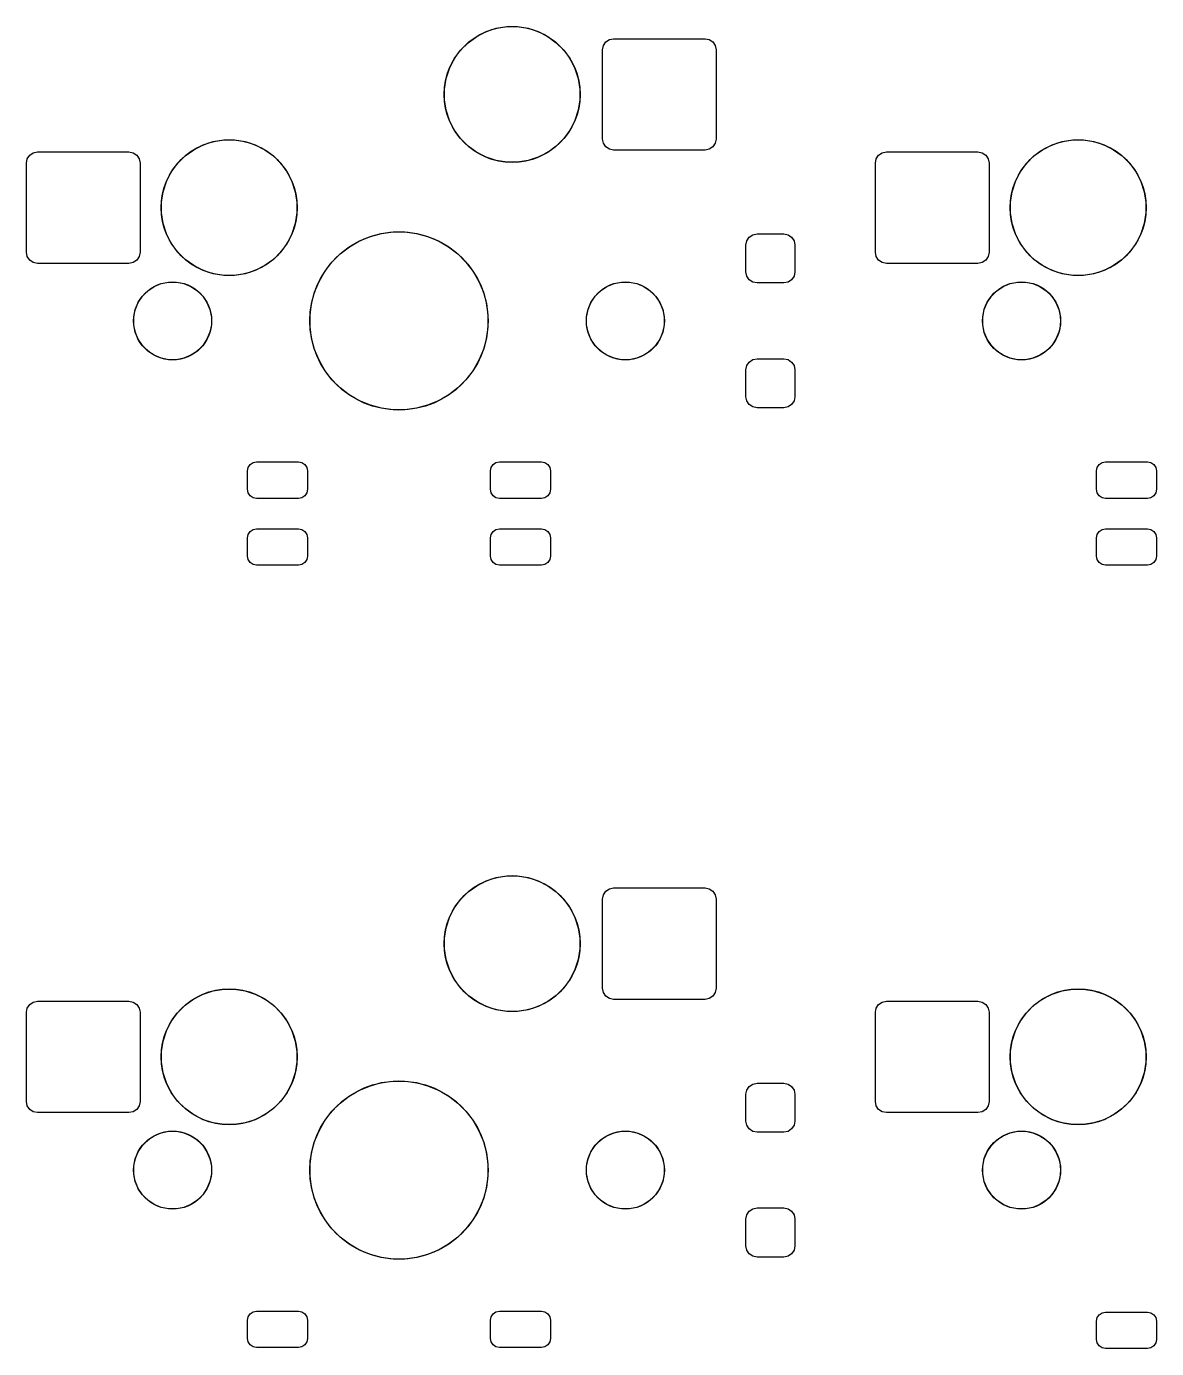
# Model space of a CAD drawing. Header units: millimetres. Extents: x 21 to 415, y -164 to -17.
# Drawn here: x 58.83 to 84.19, y -54.51 to -24.85 of the extents above; entities that cross this region are included whole.
import ezdxf

# ---------------------------------------------------------------- set-up
doc = ezdxf.new("R2010")
doc.units = ezdxf.units.MM
doc.layers.add('B.Mask', color=4, linetype='CONTINUOUS', true_color=0x02ffee)

msp = doc.modelspace()

# ---------------------------------------------------------------- linework, layer by layer
at = {"layer": 'B.Mask', "linetype": 'CONTINUOUS'}
for p, q in [((69.145783, -24.967959), (69.373371, -24.894011)), ((69.373371, -24.894011), (69.609725, -24.856576)), ((69.609725, -24.856576), (69.849025, -24.856576)), ((69.849025, -24.856576), (70.085379, -24.894011)), ((70.085379, -24.894011), (70.312967, -24.967959)), ((68.738967, -25.217256), (68.932565, -25.076599)), ((68.932565, -25.076599), (69.145783, -24.967959)), ((70.312967, -24.967959), (70.526185, -25.076599)), ((70.526185, -25.076599), (70.719783, -25.217256)), ((71.775405, -25.281204), (71.829598, -25.200098)), ((71.829598, -25.200098), (71.910704, -25.145905)), ((71.910704, -25.145905), (72.006375, -25.126875)), ((72.006375, -25.126875), (74.056375, -25.126875)), ((74.056375, -25.126875), (74.152046, -25.145905)), ((74.152046, -25.145905), (74.233152, -25.200098)), ((74.233152, -25.200098), (74.287345, -25.281204)), ((68.429099, -25.580065), (68.569756, -25.386467)), ((68.569756, -25.386467), (68.738967, -25.217256)), ((70.719783, -25.217256), (70.888994, -25.386467)), ((70.888994, -25.386467), (71.029651, -25.580065)), ((71.756375, -25.376875), (71.775405, -25.281204)), ((71.756375, -27.376875), (71.756375, -25.376875)), ((74.287345, -25.281204), (74.306375, -25.376875)), ((74.306375, -25.376875), (74.306375, -27.376875)), ((68.246511, -26.020871), (68.320459, -25.793283)), ((68.320459, -25.793283), (68.429099, -25.580065)), ((71.029651, -25.580065), (71.138291, -25.793283)), ((71.138291, -25.793283), (71.212239, -26.020871)), ((68.209076, -26.257225), (68.246511, -26.020871)), ((71.212239, -26.020871), (71.249674, -26.257225)), ((68.209076, -26.496525), (68.209076, -26.257225)), ((71.249674, -26.257225), (71.249674, -26.496525)), ((68.246511, -26.732879), (68.209076, -26.496525)), ((71.249674, -26.496525), (71.212239, -26.732879)), ((68.320459, -26.960467), (68.246511, -26.732879)), ((68.429099, -27.173685), (68.320459, -26.960467)), ((71.138291, -26.960467), (71.029651, -27.173685)), ((71.212239, -26.732879), (71.138291, -26.960467)), ((68.569756, -27.367283), (68.429099, -27.173685)), ((71.029651, -27.173685), (70.888994, -27.367283)), ((62.582565, -27.616599), (62.795783, -27.507959)), ((62.795783, -27.507959), (63.023371, -27.434011)), ((63.023371, -27.434011), (63.259725, -27.396576)), ((63.259725, -27.396576), (63.499025, -27.396576)), ((63.499025, -27.396576), (63.735379, -27.434011)), ((63.735379, -27.434011), (63.962967, -27.507959)), ((63.962967, -27.507959), (64.176185, -27.616599)), ((68.738967, -27.536494), (68.569756, -27.367283)), ((68.932565, -27.677151), (68.738967, -27.536494)), ((70.719783, -27.536494), (70.526185, -27.677151)), ((70.888994, -27.367283), (70.719783, -27.536494)), ((71.775405, -27.472546), (71.756375, -27.376875)), ((71.829598, -27.553652), (71.775405, -27.472546)), ((71.910704, -27.607845), (71.829598, -27.553652)), ((74.233152, -27.553652), (74.152046, -27.607845)), ((74.287345, -27.472546), (74.233152, -27.553652)), ((74.306375, -27.376875), (74.287345, -27.472546)), ((81.632565, -27.616599), (81.845783, -27.507959)), ((81.845783, -27.507959), (82.073371, -27.434011)), ((82.073371, -27.434011), (82.309725, -27.396576)), ((82.309725, -27.396576), (82.549025, -27.396576)), ((82.549025, -27.396576), (82.785379, -27.434011)), ((82.785379, -27.434011), (83.012967, -27.507959)), ((83.012967, -27.507959), (83.226185, -27.616599)), ((58.829375, -27.916875), (58.848405, -27.821204)), ((58.848405, -27.821204), (58.902598, -27.740098)), ((58.902598, -27.740098), (58.983704, -27.685905)), ((58.983704, -27.685905), (59.079375, -27.666875)), ((59.079375, -27.666875), (61.129375, -27.666875)), ((61.129375, -27.666875), (61.225046, -27.685905)), ((61.225046, -27.685905), (61.306152, -27.740098)), ((61.306152, -27.740098), (61.360345, -27.821204)), ((61.360345, -27.821204), (61.379375, -27.916875)), ((62.219756, -27.926467), (62.388967, -27.757256)), ((62.388967, -27.757256), (62.582565, -27.616599)), ((64.176185, -27.616599), (64.369783, -27.757256)), ((64.369783, -27.757256), (64.538994, -27.926467)), ((69.145783, -27.785791), (68.932565, -27.677151)), ((69.373371, -27.859739), (69.145783, -27.785791)), ((69.609725, -27.897174), (69.373371, -27.859739)), ((70.085379, -27.859739), (69.849025, -27.897174)), ((70.312967, -27.785791), (70.085379, -27.859739)), ((70.526185, -27.677151), (70.312967, -27.785791)), ((72.006375, -27.626875), (71.910704, -27.607845)), ((74.056375, -27.626875), (72.006375, -27.626875)), ((74.152046, -27.607845), (74.056375, -27.626875)), ((77.879375, -27.916875), (77.898405, -27.821204)), ((77.898405, -27.821204), (77.952598, -27.740098)), ((77.952598, -27.740098), (78.033704, -27.685905)), ((78.033704, -27.685905), (78.129375, -27.666875)), ((78.129375, -27.666875), (80.179375, -27.666875)), ((80.179375, -27.666875), (80.275046, -27.685905)), ((80.275046, -27.685905), (80.356152, -27.740098)), ((80.356152, -27.740098), (80.410345, -27.821204)), ((80.410345, -27.821204), (80.429375, -27.916875)), ((81.269756, -27.926467), (81.438967, -27.757256)), ((81.438967, -27.757256), (81.632565, -27.616599)), ((83.226185, -27.616599), (83.419783, -27.757256)), ((83.419783, -27.757256), (83.588994, -27.926467)), ((58.829375, -29.916875), (58.829375, -27.916875)), ((61.379375, -27.916875), (61.379375, -29.916875)), ((61.970459, -28.333283), (62.079099, -28.120065)), ((62.079099, -28.120065), (62.219756, -27.926467)), ((64.538994, -27.926467), (64.679651, -28.120065)), ((64.679651, -28.120065), (64.788291, -28.333283)), ((69.849025, -27.897174), (69.609725, -27.897174)), ((77.879375, -29.916875), (77.879375, -27.916875)), ((80.429375, -27.916875), (80.429375, -29.916875)), ((81.020459, -28.333283), (81.129099, -28.120065)), ((81.129099, -28.120065), (81.269756, -27.926467)), ((83.588994, -27.926467), (83.729651, -28.120065)), ((83.729651, -28.120065), (83.838291, -28.333283)), ((61.896511, -28.560871), (61.970459, -28.333283)), ((64.788291, -28.333283), (64.862239, -28.560871)), ((80.946511, -28.560871), (81.020459, -28.333283)), ((83.838291, -28.333283), (83.912239, -28.560871)), ((61.859076, -28.797225), (61.896511, -28.560871)), ((64.862239, -28.560871), (64.899674, -28.797225)), ((80.909076, -28.797225), (80.946511, -28.560871)), ((83.912239, -28.560871), (83.949674, -28.797225)), ((61.859076, -29.036525), (61.859076, -28.797225)), ((61.896511, -29.272879), (61.859076, -29.036525)), ((64.899674, -29.036525), (64.862239, -29.272879)), ((64.899674, -28.797225), (64.899674, -29.036525)), ((80.909076, -29.036525), (80.909076, -28.797225)), ((80.946511, -29.272879), (80.909076, -29.036525)), ((83.949674, -29.036525), (83.912239, -29.272879)), ((83.949674, -28.797225), (83.949674, -29.036525)), ((61.970459, -29.500467), (61.896511, -29.272879)), ((64.862239, -29.272879), (64.788291, -29.500467)), ((81.020459, -29.500467), (80.946511, -29.272879)), ((83.912239, -29.272879), (83.838291, -29.500467)), ((62.079099, -29.713685), (61.970459, -29.500467)), ((64.788291, -29.500467), (64.679651, -29.713685)), ((66.304798, -29.66313), (66.546496, -29.563015)), ((66.546496, -29.563015), (66.799194, -29.495304)), ((66.799194, -29.495304), (67.058569, -29.461157)), ((67.058569, -29.461157), (67.320181, -29.461157)), ((67.320181, -29.461157), (67.579556, -29.495304)), ((67.579556, -29.495304), (67.832254, -29.563015)), ((67.832254, -29.563015), (68.073952, -29.66313)), ((74.99278, -29.661204), (75.046973, -29.580098)), ((75.046973, -29.580098), (75.128079, -29.525905)), ((75.128079, -29.525905), (75.22375, -29.506875)), ((75.22375, -29.506875), (75.82375, -29.506875)), ((75.82375, -29.506875), (75.919421, -29.525905)), ((75.919421, -29.525905), (76.000527, -29.580098)), ((76.000527, -29.580098), (76.05472, -29.661204)), ((81.129099, -29.713685), (81.020459, -29.500467)), ((83.838291, -29.500467), (83.729651, -29.713685)), ((58.848405, -30.012546), (58.829375, -29.916875)), ((61.379375, -29.916875), (61.360345, -30.012546)), ((62.219756, -29.907283), (62.079099, -29.713685)), ((62.388967, -30.076494), (62.219756, -29.907283)), ((64.538994, -29.907283), (64.369783, -30.076494)), ((64.679651, -29.713685), (64.538994, -29.907283)), ((65.685695, -30.138183), (65.870683, -29.953195)), ((65.870683, -29.953195), (66.078235, -29.793936)), ((66.078235, -29.793936), (66.304798, -29.66313)), ((68.073952, -29.66313), (68.300515, -29.793936)), ((68.300515, -29.793936), (68.508067, -29.953195)), ((68.508067, -29.953195), (68.693055, -30.138183)), ((74.97375, -29.756875), (74.99278, -29.661204)), ((74.97375, -30.356875), (74.97375, -29.756875)), ((76.05472, -29.661204), (76.07375, -29.756875)), ((76.07375, -29.756875), (76.07375, -30.356875)), ((77.898405, -30.012546), (77.879375, -29.916875)), ((80.429375, -29.916875), (80.410345, -30.012546)), ((81.269756, -29.907283), (81.129099, -29.713685)), ((81.438967, -30.076494), (81.269756, -29.907283)), ((83.588994, -29.907283), (83.419783, -30.076494)), ((83.729651, -29.713685), (83.588994, -29.907283)), ((58.902598, -30.093652), (58.848405, -30.012546)), ((58.983704, -30.147845), (58.902598, -30.093652)), ((59.079375, -30.166875), (58.983704, -30.147845)), ((61.129375, -30.166875), (59.079375, -30.166875)), ((61.225046, -30.147845), (61.129375, -30.166875)), ((61.306152, -30.093652), (61.225046, -30.147845)), ((61.360345, -30.012546), (61.306152, -30.093652)), ((62.582565, -30.217151), (62.388967, -30.076494)), ((62.795783, -30.325791), (62.582565, -30.217151)), ((64.176185, -30.217151), (63.962967, -30.325791)), ((64.369783, -30.076494), (64.176185, -30.217151)), ((65.526436, -30.345735), (65.685695, -30.138183)), ((68.693055, -30.138183), (68.852314, -30.345735)), ((77.952598, -30.093652), (77.898405, -30.012546)), ((78.033704, -30.147845), (77.952598, -30.093652)), ((78.129375, -30.166875), (78.033704, -30.147845)), ((80.179375, -30.166875), (78.129375, -30.166875)), ((80.275046, -30.147845), (80.179375, -30.166875)), ((80.356152, -30.093652), (80.275046, -30.147845)), ((80.410345, -30.012546), (80.356152, -30.093652)), ((81.632565, -30.217151), (81.438967, -30.076494)), ((81.845783, -30.325791), (81.632565, -30.217151)), ((83.226185, -30.217151), (83.012967, -30.325791)), ((83.419783, -30.076494), (83.226185, -30.217151)), ((63.023371, -30.399739), (62.795783, -30.325791)), ((63.259725, -30.437174), (63.023371, -30.399739)), ((63.499025, -30.437174), (63.259725, -30.437174)), ((63.735379, -30.399739), (63.499025, -30.437174)), ((63.962967, -30.325791), (63.735379, -30.399739)), ((65.39563, -30.572298), (65.526436, -30.345735)), ((68.852314, -30.345735), (68.98312, -30.572298)), ((74.99278, -30.452546), (74.97375, -30.356875)), ((75.046973, -30.533652), (74.99278, -30.452546)), ((75.128079, -30.587845), (75.046973, -30.533652)), ((76.000527, -30.533652), (75.919421, -30.587845)), ((76.05472, -30.452546), (76.000527, -30.533652)), ((76.07375, -30.356875), (76.05472, -30.452546)), ((82.073371, -30.399739), (81.845783, -30.325791)), ((82.309725, -30.437174), (82.073371, -30.399739)), ((82.549025, -30.437174), (82.309725, -30.437174)), ((82.785379, -30.399739), (82.549025, -30.437174)), ((83.012967, -30.325791), (82.785379, -30.399739)), ((61.432991, -30.901781), (61.554281, -30.780491)), ((61.554281, -30.780491), (61.696903, -30.685194)), ((61.696903, -30.685194), (61.855376, -30.619552)), ((61.855376, -30.619552), (62.02361, -30.586088)), ((62.02361, -30.586088), (62.19514, -30.586088)), ((62.19514, -30.586088), (62.363374, -30.619552)), ((62.363374, -30.619552), (62.521847, -30.685194)), ((62.521847, -30.685194), (62.664469, -30.780491)), ((62.664469, -30.780491), (62.785759, -30.901781)), ((65.227804, -31.066694), (65.295515, -30.813996)), ((65.295515, -30.813996), (65.39563, -30.572298)), ((68.98312, -30.572298), (69.083235, -30.813996)), ((69.083235, -30.813996), (69.150946, -31.066694)), ((71.592991, -30.901781), (71.714281, -30.780491)), ((71.714281, -30.780491), (71.856903, -30.685194)), ((71.856903, -30.685194), (72.015376, -30.619552)), ((72.015376, -30.619552), (72.18361, -30.586088)), ((72.18361, -30.586088), (72.35514, -30.586088)), ((72.35514, -30.586088), (72.523374, -30.619552)), ((72.523374, -30.619552), (72.681847, -30.685194)), ((72.681847, -30.685194), (72.824469, -30.780491)), ((72.824469, -30.780491), (72.945759, -30.901781)), ((75.22375, -30.606875), (75.128079, -30.587845)), ((75.82375, -30.606875), (75.22375, -30.606875)), ((75.919421, -30.587845), (75.82375, -30.606875)), ((80.482991, -30.901781), (80.604281, -30.780491)), ((80.604281, -30.780491), (80.746903, -30.685194)), ((80.746903, -30.685194), (80.905376, -30.619552)), ((80.905376, -30.619552), (81.07361, -30.586088)), ((81.07361, -30.586088), (81.24514, -30.586088)), ((81.24514, -30.586088), (81.413374, -30.619552)), ((81.413374, -30.619552), (81.571847, -30.685194)), ((81.571847, -30.685194), (81.714469, -30.780491)), ((81.714469, -30.780491), (81.835759, -30.901781)), ((61.272052, -31.202876), (61.337694, -31.044403)), ((61.337694, -31.044403), (61.432991, -30.901781)), ((62.785759, -30.901781), (62.881056, -31.044403)), ((62.881056, -31.044403), (62.946698, -31.202876)), ((65.193657, -31.326069), (65.227804, -31.066694)), ((69.150946, -31.066694), (69.185093, -31.326069)), ((71.432052, -31.202876), (71.497694, -31.044403)), ((71.497694, -31.044403), (71.592991, -30.901781)), ((72.945759, -30.901781), (73.041056, -31.044403)), ((73.041056, -31.044403), (73.106698, -31.202876)), ((80.322052, -31.202876), (80.387694, -31.044403)), ((80.387694, -31.044403), (80.482991, -30.901781)), ((81.835759, -30.901781), (81.931056, -31.044403)), ((81.931056, -31.044403), (81.996698, -31.202876)), ((61.238588, -31.37111), (61.272052, -31.202876)), ((61.238588, -31.54264), (61.238588, -31.37111)), ((62.946698, -31.202876), (62.980162, -31.37111)), ((62.980162, -31.37111), (62.980162, -31.54264)), ((65.193657, -31.587681), (65.193657, -31.326069)), ((69.185093, -31.326069), (69.185093, -31.587681)), ((71.398588, -31.37111), (71.432052, -31.202876)), ((71.398588, -31.54264), (71.398588, -31.37111)), ((73.106698, -31.202876), (73.140162, -31.37111)), ((73.140162, -31.37111), (73.140162, -31.54264)), ((80.288588, -31.37111), (80.322052, -31.202876)), ((80.288588, -31.54264), (80.288588, -31.37111)), ((81.996698, -31.202876), (82.030162, -31.37111)), ((82.030162, -31.37111), (82.030162, -31.54264)), ((61.272052, -31.710874), (61.238588, -31.54264)), ((61.337694, -31.869347), (61.272052, -31.710874)), ((62.946698, -31.710874), (62.881056, -31.869347)), ((62.980162, -31.54264), (62.946698, -31.710874)), ((65.227804, -31.847056), (65.193657, -31.587681)), ((69.185093, -31.587681), (69.150946, -31.847056)), ((71.432052, -31.710874), (71.398588, -31.54264)), ((71.497694, -31.869347), (71.432052, -31.710874)), ((73.106698, -31.710874), (73.041056, -31.869347)), ((73.140162, -31.54264), (73.106698, -31.710874)), ((80.322052, -31.710874), (80.288588, -31.54264)), ((80.387694, -31.869347), (80.322052, -31.710874)), ((81.996698, -31.710874), (81.931056, -31.869347)), ((82.030162, -31.54264), (81.996698, -31.710874)), ((61.432991, -32.011969), (61.337694, -31.869347)), ((61.554281, -32.133259), (61.432991, -32.011969)), ((62.785759, -32.011969), (62.664469, -32.133259)), ((62.881056, -31.869347), (62.785759, -32.011969)), ((65.295515, -32.099754), (65.227804, -31.847056)), ((69.150946, -31.847056), (69.083235, -32.099754)), ((71.592991, -32.011969), (71.497694, -31.869347)), ((71.714281, -32.133259), (71.592991, -32.011969)), ((72.945759, -32.011969), (72.824469, -32.133259)), ((73.041056, -31.869347), (72.945759, -32.011969)), ((80.482991, -32.011969), (80.387694, -31.869347)), ((80.604281, -32.133259), (80.482991, -32.011969)), ((81.835759, -32.011969), (81.714469, -32.133259)), ((81.931056, -31.869347), (81.835759, -32.011969)), ((61.696903, -32.228556), (61.554281, -32.133259)), ((61.855376, -32.294198), (61.696903, -32.228556)), ((62.02361, -32.327662), (61.855376, -32.294198)), ((62.363374, -32.294198), (62.19514, -32.327662)), ((62.521847, -32.228556), (62.363374, -32.294198)), ((62.664469, -32.133259), (62.521847, -32.228556)), ((65.39563, -32.341452), (65.295515, -32.099754)), ((69.083235, -32.099754), (68.98312, -32.341452)), ((71.856903, -32.228556), (71.714281, -32.133259)), ((72.015376, -32.294198), (71.856903, -32.228556)), ((72.18361, -32.327662), (72.015376, -32.294198)), ((72.523374, -32.294198), (72.35514, -32.327662)), ((72.681847, -32.228556), (72.523374, -32.294198)), ((72.824469, -32.133259), (72.681847, -32.228556)), ((75.046973, -32.380098), (75.128079, -32.325905)), ((75.128079, -32.325905), (75.22375, -32.306875)), ((75.22375, -32.306875), (75.82375, -32.306875)), ((75.82375, -32.306875), (75.919421, -32.325905)), ((75.919421, -32.325905), (76.000527, -32.380098)), ((80.746903, -32.228556), (80.604281, -32.133259)), ((80.905376, -32.294198), (80.746903, -32.228556)), ((81.07361, -32.327662), (80.905376, -32.294198)), ((81.413374, -32.294198), (81.24514, -32.327662)), ((81.571847, -32.228556), (81.413374, -32.294198)), ((81.714469, -32.133259), (81.571847, -32.228556)), ((62.19514, -32.327662), (62.02361, -32.327662)), ((65.526436, -32.568015), (65.39563, -32.341452)), ((65.685695, -32.775567), (65.526436, -32.568015)), ((68.852314, -32.568015), (68.693055, -32.775567)), ((68.98312, -32.341452), (68.852314, -32.568015)), ((72.35514, -32.327662), (72.18361, -32.327662)), ((74.97375, -32.556875), (74.99278, -32.461204)), ((74.97375, -33.156875), (74.97375, -32.556875)), ((74.99278, -32.461204), (75.046973, -32.380098)), ((76.000527, -32.380098), (76.05472, -32.461204)), ((76.05472, -32.461204), (76.07375, -32.556875)), ((76.07375, -32.556875), (76.07375, -33.156875)), ((81.24514, -32.327662), (81.07361, -32.327662)), ((65.870683, -32.960555), (65.685695, -32.775567)), ((68.693055, -32.775567), (68.508067, -32.960555)), ((66.078235, -33.119814), (65.870683, -32.960555)), ((66.304798, -33.25062), (66.078235, -33.119814)), ((68.300515, -33.119814), (68.073952, -33.25062)), ((68.508067, -32.960555), (68.300515, -33.119814)), ((74.99278, -33.252546), (74.97375, -33.156875)), ((76.07375, -33.156875), (76.05472, -33.252546)), ((66.546496, -33.350735), (66.304798, -33.25062)), ((66.799194, -33.418446), (66.546496, -33.350735)), ((67.058569, -33.452593), (66.799194, -33.418446)), ((67.320181, -33.452593), (67.058569, -33.452593)), ((67.579556, -33.418446), (67.320181, -33.452593)), ((67.832254, -33.350735), (67.579556, -33.418446)), ((68.073952, -33.25062), (67.832254, -33.350735)), ((75.046973, -33.333652), (74.99278, -33.252546)), ((75.128079, -33.387845), (75.046973, -33.333652)), ((75.22375, -33.406875), (75.128079, -33.387845)), ((75.82375, -33.406875), (75.22375, -33.406875)), ((75.919421, -33.387845), (75.82375, -33.406875)), ((76.000527, -33.333652), (75.919421, -33.387845)), ((76.05472, -33.252546), (76.000527, -33.333652)), ((63.80498, -34.7453), (63.849418, -34.678793)), ((63.849418, -34.678793), (63.915925, -34.634355)), ((63.915925, -34.634355), (63.994375, -34.61875)), ((63.994375, -34.61875), (64.934375, -34.61875)), ((64.934375, -34.61875), (65.012825, -34.634355)), ((65.012825, -34.634355), (65.079332, -34.678793)), ((65.079332, -34.678793), (65.12377, -34.7453)), ((69.25498, -34.7453), (69.299418, -34.678793)), ((69.299418, -34.678793), (69.365925, -34.634355)), ((69.365925, -34.634355), (69.444375, -34.61875)), ((69.444375, -34.61875), (70.384375, -34.61875)), ((70.384375, -34.61875), (70.462825, -34.634355)), ((70.462825, -34.634355), (70.529332, -34.678793)), ((70.529332, -34.678793), (70.57377, -34.7453)), ((82.85498, -34.7453), (82.899418, -34.678793)), ((82.899418, -34.678793), (82.965925, -34.634355)), ((82.965925, -34.634355), (83.044375, -34.61875)), ((83.044375, -34.61875), (83.984375, -34.61875)), ((83.984375, -34.61875), (84.062825, -34.634355)), ((84.062825, -34.634355), (84.129332, -34.678793)), ((84.129332, -34.678793), (84.17377, -34.7453)), ((63.789375, -34.82375), (63.80498, -34.7453)), ((63.789375, -35.23375), (63.789375, -34.82375)), ((65.12377, -34.7453), (65.139375, -34.82375)), ((65.139375, -34.82375), (65.139375, -35.23375)), ((69.239375, -34.82375), (69.25498, -34.7453)), ((69.239375, -35.23375), (69.239375, -34.82375)), ((70.57377, -34.7453), (70.589375, -34.82375)), ((70.589375, -34.82375), (70.589375, -35.23375)), ((82.839375, -34.82375), (82.85498, -34.7453)), ((82.839375, -35.23375), (82.839375, -34.82375)), ((84.17377, -34.7453), (84.189375, -34.82375)), ((84.189375, -34.82375), (84.189375, -35.23375)), ((63.80498, -35.3122), (63.789375, -35.23375)), ((65.139375, -35.23375), (65.12377, -35.3122)), ((69.25498, -35.3122), (69.239375, -35.23375)), ((70.589375, -35.23375), (70.57377, -35.3122)), ((82.85498, -35.3122), (82.839375, -35.23375)), ((84.189375, -35.23375), (84.17377, -35.3122)), ((63.849418, -35.378707), (63.80498, -35.3122)), ((63.915925, -35.423145), (63.849418, -35.378707)), ((63.994375, -35.43875), (63.915925, -35.423145)), ((64.934375, -35.43875), (63.994375, -35.43875)), ((65.012825, -35.423145), (64.934375, -35.43875)), ((65.079332, -35.378707), (65.012825, -35.423145)), ((65.12377, -35.3122), (65.079332, -35.378707)), ((69.299418, -35.378707), (69.25498, -35.3122)), ((69.365925, -35.423145), (69.299418, -35.378707)), ((69.444375, -35.43875), (69.365925, -35.423145)), ((70.384375, -35.43875), (69.444375, -35.43875)), ((70.462825, -35.423145), (70.384375, -35.43875)), ((70.529332, -35.378707), (70.462825, -35.423145)), ((70.57377, -35.3122), (70.529332, -35.378707)), ((82.899418, -35.378707), (82.85498, -35.3122)), ((82.965925, -35.423145), (82.899418, -35.378707)), ((83.044375, -35.43875), (82.965925, -35.423145)), ((83.984375, -35.43875), (83.044375, -35.43875)), ((84.062825, -35.423145), (83.984375, -35.43875)), ((84.129332, -35.378707), (84.062825, -35.423145)), ((84.17377, -35.3122), (84.129332, -35.378707)), ((63.80498, -36.2453), (63.849418, -36.178793)), ((63.849418, -36.178793), (63.915925, -36.134355)), ((63.915925, -36.134355), (63.994375, -36.11875)), ((63.994375, -36.11875), (64.934375, -36.11875)), ((64.934375, -36.11875), (65.012825, -36.134355)), ((65.012825, -36.134355), (65.079332, -36.178793)), ((65.079332, -36.178793), (65.12377, -36.2453)), ((69.25498, -36.2453), (69.299418, -36.178793)), ((69.299418, -36.178793), (69.365925, -36.134355)), ((69.365925, -36.134355), (69.444375, -36.11875)), ((69.444375, -36.11875), (70.384375, -36.11875)), ((70.384375, -36.11875), (70.462825, -36.134355)), ((70.462825, -36.134355), (70.529332, -36.178793)), ((70.529332, -36.178793), (70.57377, -36.2453)), ((82.85498, -36.2453), (82.899418, -36.178793)), ((82.899418, -36.178793), (82.965925, -36.134355)), ((82.965925, -36.134355), (83.044375, -36.11875)), ((83.044375, -36.11875), (83.984375, -36.11875)), ((83.984375, -36.11875), (84.062825, -36.134355)), ((84.062825, -36.134355), (84.129332, -36.178793)), ((84.129332, -36.178793), (84.17377, -36.2453)), ((63.789375, -36.32375), (63.80498, -36.2453)), ((63.789375, -36.73375), (63.789375, -36.32375)), ((65.12377, -36.2453), (65.139375, -36.32375)), ((65.139375, -36.32375), (65.139375, -36.73375)), ((69.239375, -36.32375), (69.25498, -36.2453)), ((69.239375, -36.73375), (69.239375, -36.32375)), ((70.57377, -36.2453), (70.589375, -36.32375)), ((70.589375, -36.32375), (70.589375, -36.73375)), ((82.839375, -36.32375), (82.85498, -36.2453)), ((82.839375, -36.73375), (82.839375, -36.32375)), ((84.17377, -36.2453), (84.189375, -36.32375)), ((84.189375, -36.32375), (84.189375, -36.73375)), ((63.80498, -36.8122), (63.789375, -36.73375)), ((65.139375, -36.73375), (65.12377, -36.8122)), ((69.25498, -36.8122), (69.239375, -36.73375)), ((70.589375, -36.73375), (70.57377, -36.8122)), ((82.85498, -36.8122), (82.839375, -36.73375)), ((84.189375, -36.73375), (84.17377, -36.8122)), ((63.849418, -36.878707), (63.80498, -36.8122)), ((63.915925, -36.923145), (63.849418, -36.878707)), ((63.994375, -36.93875), (63.915925, -36.923145)), ((64.934375, -36.93875), (63.994375, -36.93875)), ((65.012825, -36.923145), (64.934375, -36.93875)), ((65.079332, -36.878707), (65.012825, -36.923145)), ((65.12377, -36.8122), (65.079332, -36.878707)), ((69.299418, -36.878707), (69.25498, -36.8122)), ((69.365925, -36.923145), (69.299418, -36.878707)), ((69.444375, -36.93875), (69.365925, -36.923145)), ((70.384375, -36.93875), (69.444375, -36.93875)), ((70.462825, -36.923145), (70.384375, -36.93875)), ((70.529332, -36.878707), (70.462825, -36.923145)), ((70.57377, -36.8122), (70.529332, -36.878707)), ((82.899418, -36.878707), (82.85498, -36.8122)), ((82.965925, -36.923145), (82.899418, -36.878707)), ((83.044375, -36.93875), (82.965925, -36.923145)), ((83.984375, -36.93875), (83.044375, -36.93875)), ((84.062825, -36.923145), (83.984375, -36.93875)), ((84.129332, -36.878707), (84.062825, -36.923145)), ((84.17377, -36.8122), (84.129332, -36.878707)), ((68.738967, -44.267256), (68.932565, -44.126599)), ((68.932565, -44.126599), (69.145783, -44.017959)), ((69.145783, -44.017959), (69.373371, -43.944011)), ((69.373371, -43.944011), (69.609725, -43.906576)), ((69.609725, -43.906576), (69.849025, -43.906576)), ((69.849025, -43.906576), (70.085379, -43.944011)), ((70.085379, -43.944011), (70.312967, -44.017959)), ((70.312967, -44.017959), (70.526185, -44.126599)), ((70.526185, -44.126599), (70.719783, -44.267256)), ((71.910704, -44.195905), (72.006375, -44.176875)), ((72.006375, -44.176875), (74.056375, -44.176875)), ((74.056375, -44.176875), (74.152046, -44.195905)), ((68.429099, -44.630065), (68.569756, -44.436467)), ((68.569756, -44.436467), (68.738967, -44.267256)), ((70.719783, -44.267256), (70.888994, -44.436467)), ((70.888994, -44.436467), (71.029651, -44.630065)), ((71.756375, -44.426875), (71.775405, -44.331204)), ((71.756375, -46.426875), (71.756375, -44.426875)), ((71.775405, -44.331204), (71.829598, -44.250098)), ((71.829598, -44.250098), (71.910704, -44.195905)), ((74.152046, -44.195905), (74.233152, -44.250098)), ((74.233152, -44.250098), (74.287345, -44.331204)), ((74.287345, -44.331204), (74.306375, -44.426875)), ((74.306375, -44.426875), (74.306375, -46.426875)), ((68.320459, -44.843283), (68.429099, -44.630065)), ((71.029651, -44.630065), (71.138291, -44.843283)), ((68.209076, -45.307225), (68.246511, -45.070871)), ((68.246511, -45.070871), (68.320459, -44.843283)), ((71.138291, -44.843283), (71.212239, -45.070871)), ((71.212239, -45.070871), (71.249674, -45.307225)), ((68.209076, -45.546525), (68.209076, -45.307225)), ((71.249674, -45.307225), (71.249674, -45.546525)), ((68.246511, -45.782879), (68.209076, -45.546525)), ((71.249674, -45.546525), (71.212239, -45.782879)), ((68.320459, -46.010467), (68.246511, -45.782879)), ((71.212239, -45.782879), (71.138291, -46.010467)), ((68.429099, -46.223685), (68.320459, -46.010467)), ((68.569756, -46.417283), (68.429099, -46.223685)), ((71.029651, -46.223685), (70.888994, -46.417283)), ((71.138291, -46.010467), (71.029651, -46.223685)), ((62.582565, -46.666599), (62.795783, -46.557959)), ((62.795783, -46.557959), (63.023371, -46.484011)), ((63.023371, -46.484011), (63.259725, -46.446576)), ((63.259725, -46.446576), (63.499025, -46.446576)), ((63.499025, -46.446576), (63.735379, -46.484011)), ((63.735379, -46.484011), (63.962967, -46.557959)), ((63.962967, -46.557959), (64.176185, -46.666599)), ((68.738967, -46.586494), (68.569756, -46.417283)), ((70.888994, -46.417283), (70.719783, -46.586494)), ((71.775405, -46.522546), (71.756375, -46.426875)), ((71.829598, -46.603652), (71.775405, -46.522546)), ((74.287345, -46.522546), (74.233152, -46.603652)), ((74.306375, -46.426875), (74.287345, -46.522546)), ((81.632565, -46.666599), (81.845783, -46.557959)), ((81.845783, -46.557959), (82.073371, -46.484011)), ((82.073371, -46.484011), (82.309725, -46.446576)), ((82.309725, -46.446576), (82.549025, -46.446576)), ((82.549025, -46.446576), (82.785379, -46.484011)), ((82.785379, -46.484011), (83.012967, -46.557959)), ((83.012967, -46.557959), (83.226185, -46.666599)), ((58.848405, -46.871204), (58.902598, -46.790098)), ((58.902598, -46.790098), (58.983704, -46.735905)), ((58.983704, -46.735905), (59.079375, -46.716875)), ((59.079375, -46.716875), (61.129375, -46.716875)), ((61.129375, -46.716875), (61.225046, -46.735905)), ((61.225046, -46.735905), (61.306152, -46.790098)), ((61.306152, -46.790098), (61.360345, -46.871204)), ((62.219756, -46.976467), (62.388967, -46.807256)), ((62.388967, -46.807256), (62.582565, -46.666599)), ((64.176185, -46.666599), (64.369783, -46.807256)), ((64.369783, -46.807256), (64.538994, -46.976467)), ((68.932565, -46.727151), (68.738967, -46.586494)), ((69.145783, -46.835791), (68.932565, -46.727151)), ((69.373371, -46.909739), (69.145783, -46.835791)), ((70.312967, -46.835791), (70.085379, -46.909739)), ((70.526185, -46.727151), (70.312967, -46.835791)), ((70.719783, -46.586494), (70.526185, -46.727151)), ((71.910704, -46.657845), (71.829598, -46.603652)), ((72.006375, -46.676875), (71.910704, -46.657845)), ((74.056375, -46.676875), (72.006375, -46.676875)), ((74.152046, -46.657845), (74.056375, -46.676875)), ((74.233152, -46.603652), (74.152046, -46.657845)), ((77.898405, -46.871204), (77.952598, -46.790098)), ((77.952598, -46.790098), (78.033704, -46.735905)), ((78.033704, -46.735905), (78.129375, -46.716875)), ((78.129375, -46.716875), (80.179375, -46.716875)), ((80.179375, -46.716875), (80.275046, -46.735905)), ((80.275046, -46.735905), (80.356152, -46.790098)), ((80.356152, -46.790098), (80.410345, -46.871204)), ((81.269756, -46.976467), (81.438967, -46.807256)), ((81.438967, -46.807256), (81.632565, -46.666599)), ((83.226185, -46.666599), (83.419783, -46.807256)), ((83.419783, -46.807256), (83.588994, -46.976467)), ((58.829375, -46.966875), (58.848405, -46.871204)), ((58.829375, -48.966875), (58.829375, -46.966875)), ((61.360345, -46.871204), (61.379375, -46.966875)), ((61.379375, -46.966875), (61.379375, -48.966875)), ((62.079099, -47.170065), (62.219756, -46.976467)), ((64.538994, -46.976467), (64.679651, -47.170065)), ((69.609725, -46.947174), (69.373371, -46.909739)), ((69.849025, -46.947174), (69.609725, -46.947174)), ((70.085379, -46.909739), (69.849025, -46.947174)), ((77.879375, -46.966875), (77.898405, -46.871204)), ((77.879375, -48.966875), (77.879375, -46.966875)), ((80.410345, -46.871204), (80.429375, -46.966875)), ((80.429375, -46.966875), (80.429375, -48.966875)), ((81.129099, -47.170065), (81.269756, -46.976467)), ((83.588994, -46.976467), (83.729651, -47.170065)), ((61.896511, -47.610871), (61.970459, -47.383283)), ((61.970459, -47.383283), (62.079099, -47.170065)), ((64.679651, -47.170065), (64.788291, -47.383283)), ((64.788291, -47.383283), (64.862239, -47.610871)), ((80.946511, -47.610871), (81.020459, -47.383283)), ((81.020459, -47.383283), (81.129099, -47.170065)), ((83.729651, -47.170065), (83.838291, -47.383283)), ((83.838291, -47.383283), (83.912239, -47.610871)), ((61.859076, -47.847225), (61.896511, -47.610871)), ((64.862239, -47.610871), (64.899674, -47.847225)), ((80.909076, -47.847225), (80.946511, -47.610871)), ((83.912239, -47.610871), (83.949674, -47.847225)), ((61.859076, -48.086525), (61.859076, -47.847225)), ((64.899674, -47.847225), (64.899674, -48.086525)), ((80.909076, -48.086525), (80.909076, -47.847225)), ((83.949674, -47.847225), (83.949674, -48.086525)), ((61.896511, -48.322879), (61.859076, -48.086525)), ((61.970459, -48.550467), (61.896511, -48.322879)), ((64.862239, -48.322879), (64.788291, -48.550467)), ((64.899674, -48.086525), (64.862239, -48.322879)), ((80.946511, -48.322879), (80.909076, -48.086525)), ((81.020459, -48.550467), (80.946511, -48.322879)), ((83.912239, -48.322879), (83.838291, -48.550467)), ((83.949674, -48.086525), (83.912239, -48.322879)), ((62.079099, -48.763685), (61.970459, -48.550467)), ((64.788291, -48.550467), (64.679651, -48.763685)), ((66.304798, -48.71313), (66.546496, -48.613015)), ((66.546496, -48.613015), (66.799194, -48.545304)), ((66.799194, -48.545304), (67.058569, -48.511157)), ((67.058569, -48.511157), (67.320181, -48.511157)), ((67.320181, -48.511157), (67.579556, -48.545304)), ((67.579556, -48.545304), (67.832254, -48.613015)), ((67.832254, -48.613015), (68.073952, -48.71313)), ((74.99278, -48.711204), (75.046973, -48.630098)), ((75.046973, -48.630098), (75.128079, -48.575905)), ((75.128079, -48.575905), (75.22375, -48.556875)), ((75.22375, -48.556875), (75.82375, -48.556875)), ((75.82375, -48.556875), (75.919421, -48.575905)), ((75.919421, -48.575905), (76.000527, -48.630098)), ((76.000527, -48.630098), (76.05472, -48.711204)), ((81.129099, -48.763685), (81.020459, -48.550467)), ((83.838291, -48.550467), (83.729651, -48.763685)), ((62.219756, -48.957283), (62.079099, -48.763685)), ((64.679651, -48.763685), (64.538994, -48.957283)), ((65.870683, -49.003195), (66.078235, -48.843936)), ((66.078235, -48.843936), (66.304798, -48.71313)), ((68.073952, -48.71313), (68.300515, -48.843936)), ((68.300515, -48.843936), (68.508067, -49.003195)), ((74.97375, -48.806875), (74.99278, -48.711204)), ((74.97375, -49.406875), (74.97375, -48.806875)), ((76.05472, -48.711204), (76.07375, -48.806875)), ((76.07375, -48.806875), (76.07375, -49.406875)), ((81.269756, -48.957283), (81.129099, -48.763685)), ((83.729651, -48.763685), (83.588994, -48.957283)), ((58.848405, -49.062546), (58.829375, -48.966875)), ((58.902598, -49.143652), (58.848405, -49.062546)), ((58.983704, -49.197845), (58.902598, -49.143652)), ((59.079375, -49.216875), (58.983704, -49.197845)), ((61.129375, -49.216875), (59.079375, -49.216875)), ((61.225046, -49.197845), (61.129375, -49.216875)), ((61.306152, -49.143652), (61.225046, -49.197845)), ((61.360345, -49.062546), (61.306152, -49.143652)), ((61.379375, -48.966875), (61.360345, -49.062546)), ((62.388967, -49.126494), (62.219756, -48.957283)), ((62.582565, -49.267151), (62.388967, -49.126494)), ((64.369783, -49.126494), (64.176185, -49.267151)), ((64.538994, -48.957283), (64.369783, -49.126494)), ((65.526436, -49.395735), (65.685695, -49.188183)), ((65.685695, -49.188183), (65.870683, -49.003195)), ((68.508067, -49.003195), (68.693055, -49.188183)), ((68.693055, -49.188183), (68.852314, -49.395735)), ((77.898405, -49.062546), (77.879375, -48.966875)), ((77.952598, -49.143652), (77.898405, -49.062546)), ((78.033704, -49.197845), (77.952598, -49.143652)), ((78.129375, -49.216875), (78.033704, -49.197845)), ((80.179375, -49.216875), (78.129375, -49.216875)), ((80.275046, -49.197845), (80.179375, -49.216875)), ((80.356152, -49.143652), (80.275046, -49.197845)), ((80.410345, -49.062546), (80.356152, -49.143652)), ((80.429375, -48.966875), (80.410345, -49.062546)), ((81.438967, -49.126494), (81.269756, -48.957283)), ((81.632565, -49.267151), (81.438967, -49.126494)), ((83.419783, -49.126494), (83.226185, -49.267151)), ((83.588994, -48.957283), (83.419783, -49.126494)), ((62.795783, -49.375791), (62.582565, -49.267151)), ((63.023371, -49.449739), (62.795783, -49.375791)), ((63.259725, -49.487174), (63.023371, -49.449739)), ((63.499025, -49.487174), (63.259725, -49.487174)), ((63.735379, -49.449739), (63.499025, -49.487174)), ((63.962967, -49.375791), (63.735379, -49.449739)), ((64.176185, -49.267151), (63.962967, -49.375791)), ((65.39563, -49.622298), (65.526436, -49.395735)), ((68.852314, -49.395735), (68.98312, -49.622298)), ((74.99278, -49.502546), (74.97375, -49.406875)), ((75.046973, -49.583652), (74.99278, -49.502546)), ((76.05472, -49.502546), (76.000527, -49.583652)), ((76.07375, -49.406875), (76.05472, -49.502546)), ((81.845783, -49.375791), (81.632565, -49.267151)), ((82.073371, -49.449739), (81.845783, -49.375791)), ((82.309725, -49.487174), (82.073371, -49.449739)), ((82.549025, -49.487174), (82.309725, -49.487174)), ((82.785379, -49.449739), (82.549025, -49.487174)), ((83.012967, -49.375791), (82.785379, -49.449739)), ((83.226185, -49.267151), (83.012967, -49.375791)), ((61.554281, -49.830491), (61.696903, -49.735194)), ((61.696903, -49.735194), (61.855376, -49.669552)), ((61.855376, -49.669552), (62.02361, -49.636088)), ((62.02361, -49.636088), (62.19514, -49.636088)), ((62.19514, -49.636088), (62.363374, -49.669552)), ((62.363374, -49.669552), (62.521847, -49.735194)), ((62.521847, -49.735194), (62.664469, -49.830491)), ((65.295515, -49.863996), (65.39563, -49.622298)), ((68.98312, -49.622298), (69.083235, -49.863996)), ((71.714281, -49.830491), (71.856903, -49.735194)), ((71.856903, -49.735194), (72.015376, -49.669552)), ((72.015376, -49.669552), (72.18361, -49.636088)), ((72.18361, -49.636088), (72.35514, -49.636088)), ((72.35514, -49.636088), (72.523374, -49.669552)), ((72.523374, -49.669552), (72.681847, -49.735194)), ((72.681847, -49.735194), (72.824469, -49.830491)), ((75.128079, -49.637845), (75.046973, -49.583652)), ((75.22375, -49.656875), (75.128079, -49.637845)), ((75.82375, -49.656875), (75.22375, -49.656875)), ((75.919421, -49.637845), (75.82375, -49.656875)), ((76.000527, -49.583652), (75.919421, -49.637845)), ((80.604281, -49.830491), (80.746903, -49.735194)), ((80.746903, -49.735194), (80.905376, -49.669552)), ((80.905376, -49.669552), (81.07361, -49.636088)), ((81.07361, -49.636088), (81.24514, -49.636088)), ((81.24514, -49.636088), (81.413374, -49.669552)), ((81.413374, -49.669552), (81.571847, -49.735194)), ((81.571847, -49.735194), (81.714469, -49.830491)), ((61.272052, -50.252876), (61.337694, -50.094403)), ((61.337694, -50.094403), (61.432991, -49.951781)), ((61.432991, -49.951781), (61.554281, -49.830491)), ((62.664469, -49.830491), (62.785759, -49.951781)), ((62.785759, -49.951781), (62.881056, -50.094403)), ((62.881056, -50.094403), (62.946698, -50.252876)), ((65.193657, -50.376069), (65.227804, -50.116694)), ((65.227804, -50.116694), (65.295515, -49.863996)), ((69.083235, -49.863996), (69.150946, -50.116694)), ((69.150946, -50.116694), (69.185093, -50.376069)), ((71.432052, -50.252876), (71.497694, -50.094403)), ((71.497694, -50.094403), (71.592991, -49.951781)), ((71.592991, -49.951781), (71.714281, -49.830491)), ((72.824469, -49.830491), (72.945759, -49.951781)), ((72.945759, -49.951781), (73.041056, -50.094403)), ((73.041056, -50.094403), (73.106698, -50.252876)), ((80.322052, -50.252876), (80.387694, -50.094403)), ((80.387694, -50.094403), (80.482991, -49.951781)), ((80.482991, -49.951781), (80.604281, -49.830491)), ((81.714469, -49.830491), (81.835759, -49.951781)), ((81.835759, -49.951781), (81.931056, -50.094403)), ((81.931056, -50.094403), (81.996698, -50.252876)), ((61.238588, -50.42111), (61.272052, -50.252876)), ((62.946698, -50.252876), (62.980162, -50.42111)), ((65.193657, -50.637681), (65.193657, -50.376069)), ((69.185093, -50.376069), (69.185093, -50.637681)), ((71.398588, -50.42111), (71.432052, -50.252876)), ((73.106698, -50.252876), (73.140162, -50.42111)), ((80.288588, -50.42111), (80.322052, -50.252876)), ((81.996698, -50.252876), (82.030162, -50.42111)), ((61.238588, -50.59264), (61.238588, -50.42111)), ((61.272052, -50.760874), (61.238588, -50.59264)), ((62.980162, -50.59264), (62.946698, -50.760874)), ((62.980162, -50.42111), (62.980162, -50.59264)), ((65.227804, -50.897056), (65.193657, -50.637681)), ((69.185093, -50.637681), (69.150946, -50.897056)), ((71.398588, -50.59264), (71.398588, -50.42111)), ((71.432052, -50.760874), (71.398588, -50.59264)), ((73.140162, -50.59264), (73.106698, -50.760874)), ((73.140162, -50.42111), (73.140162, -50.59264)), ((80.288588, -50.59264), (80.288588, -50.42111)), ((80.322052, -50.760874), (80.288588, -50.59264)), ((82.030162, -50.59264), (81.996698, -50.760874)), ((82.030162, -50.42111), (82.030162, -50.59264)), ((61.337694, -50.919347), (61.272052, -50.760874)), ((61.432991, -51.061969), (61.337694, -50.919347)), ((62.881056, -50.919347), (62.785759, -51.061969)), ((62.946698, -50.760874), (62.881056, -50.919347)), ((65.295515, -51.149754), (65.227804, -50.897056)), ((69.150946, -50.897056), (69.083235, -51.149754)), ((71.497694, -50.919347), (71.432052, -50.760874)), ((71.592991, -51.061969), (71.497694, -50.919347)), ((73.041056, -50.919347), (72.945759, -51.061969)), ((73.106698, -50.760874), (73.041056, -50.919347)), ((80.387694, -50.919347), (80.322052, -50.760874)), ((80.482991, -51.061969), (80.387694, -50.919347)), ((81.931056, -50.919347), (81.835759, -51.061969)), ((81.996698, -50.760874), (81.931056, -50.919347)), ((61.554281, -51.183259), (61.432991, -51.061969)), ((61.696903, -51.278556), (61.554281, -51.183259)), ((61.855376, -51.344198), (61.696903, -51.278556)), ((62.521847, -51.278556), (62.363374, -51.344198)), ((62.664469, -51.183259), (62.521847, -51.278556)), ((62.785759, -51.061969), (62.664469, -51.183259)), ((65.39563, -51.391452), (65.295515, -51.149754)), ((69.083235, -51.149754), (68.98312, -51.391452)), ((71.714281, -51.183259), (71.592991, -51.061969)), ((71.856903, -51.278556), (71.714281, -51.183259)), ((72.015376, -51.344198), (71.856903, -51.278556)), ((72.681847, -51.278556), (72.523374, -51.344198)), ((72.824469, -51.183259), (72.681847, -51.278556)), ((72.945759, -51.061969), (72.824469, -51.183259)), ((80.604281, -51.183259), (80.482991, -51.061969)), ((80.746903, -51.278556), (80.604281, -51.183259)), ((80.905376, -51.344198), (80.746903, -51.278556)), ((81.571847, -51.278556), (81.413374, -51.344198)), ((81.714469, -51.183259), (81.571847, -51.278556)), ((81.835759, -51.061969), (81.714469, -51.183259)), ((62.02361, -51.377662), (61.855376, -51.344198)), ((62.19514, -51.377662), (62.02361, -51.377662)), ((62.363374, -51.344198), (62.19514, -51.377662)), ((65.526436, -51.618015), (65.39563, -51.391452)), ((68.98312, -51.391452), (68.852314, -51.618015)), ((72.18361, -51.377662), (72.015376, -51.344198)), ((72.35514, -51.377662), (72.18361, -51.377662)), ((72.523374, -51.344198), (72.35514, -51.377662)), ((74.97375, -51.606875), (74.99278, -51.511204)), ((74.99278, -51.511204), (75.046973, -51.430098)), ((75.046973, -51.430098), (75.128079, -51.375905)), ((75.128079, -51.375905), (75.22375, -51.356875)), ((75.22375, -51.356875), (75.82375, -51.356875)), ((75.82375, -51.356875), (75.919421, -51.375905)), ((75.919421, -51.375905), (76.000527, -51.430098)), ((76.000527, -51.430098), (76.05472, -51.511204)), ((76.05472, -51.511204), (76.07375, -51.606875)), ((81.07361, -51.377662), (80.905376, -51.344198)), ((81.24514, -51.377662), (81.07361, -51.377662)), ((81.413374, -51.344198), (81.24514, -51.377662)), ((65.685695, -51.825567), (65.526436, -51.618015)), ((65.870683, -52.010555), (65.685695, -51.825567)), ((68.693055, -51.825567), (68.508067, -52.010555)), ((68.852314, -51.618015), (68.693055, -51.825567)), ((74.97375, -52.206875), (74.97375, -51.606875)), ((76.07375, -51.606875), (76.07375, -52.206875)), ((66.078235, -52.169814), (65.870683, -52.010555)), ((66.304798, -52.30062), (66.078235, -52.169814)), ((68.300515, -52.169814), (68.073952, -52.30062)), ((68.508067, -52.010555), (68.300515, -52.169814)), ((66.546496, -52.400735), (66.304798, -52.30062)), ((66.799194, -52.468446), (66.546496, -52.400735)), ((67.058569, -52.502593), (66.799194, -52.468446)), ((67.579556, -52.468446), (67.320181, -52.502593)), ((67.832254, -52.400735), (67.579556, -52.468446)), ((68.073952, -52.30062), (67.832254, -52.400735)), ((74.99278, -52.302546), (74.97375, -52.206875)), ((75.046973, -52.383652), (74.99278, -52.302546)), ((75.128079, -52.437845), (75.046973, -52.383652)), ((75.22375, -52.456875), (75.128079, -52.437845)), ((75.82375, -52.456875), (75.22375, -52.456875)), ((75.919421, -52.437845), (75.82375, -52.456875)), ((76.000527, -52.383652), (75.919421, -52.437845)), ((76.05472, -52.302546), (76.000527, -52.383652)), ((76.07375, -52.206875), (76.05472, -52.302546)), ((67.320181, -52.502593), (67.058569, -52.502593)), ((63.915925, -53.684355), (63.994375, -53.66875)), ((63.994375, -53.66875), (64.934375, -53.66875)), ((64.934375, -53.66875), (65.012825, -53.684355)), ((69.365925, -53.684355), (69.444375, -53.66875)), ((69.444375, -53.66875), (70.384375, -53.66875)), ((70.384375, -53.66875), (70.462825, -53.684355)), ((63.789375, -53.87375), (63.80498, -53.7953)), ((63.789375, -54.28375), (63.789375, -53.87375)), ((63.80498, -53.7953), (63.849418, -53.728793)), ((63.849418, -53.728793), (63.915925, -53.684355)), ((65.012825, -53.684355), (65.079332, -53.728793)), ((65.079332, -53.728793), (65.12377, -53.7953)), ((65.12377, -53.7953), (65.139375, -53.87375)), ((65.139375, -53.87375), (65.139375, -54.28375)), ((69.239375, -53.87375), (69.25498, -53.7953)), ((69.239375, -54.28375), (69.239375, -53.87375)), ((69.25498, -53.7953), (69.299418, -53.728793)), ((69.299418, -53.728793), (69.365925, -53.684355)), ((70.462825, -53.684355), (70.529332, -53.728793)), ((70.529332, -53.728793), (70.57377, -53.7953)), ((70.57377, -53.7953), (70.589375, -53.87375)), ((70.589375, -53.87375), (70.589375, -54.28375)), ((82.839375, -53.895), (82.85498, -53.81655)), ((82.839375, -54.305), (82.839375, -53.895)), ((82.85498, -53.81655), (82.899418, -53.750043)), ((82.899418, -53.750043), (82.965925, -53.705605)), ((82.965925, -53.705605), (83.044375, -53.69)), ((83.044375, -53.69), (83.984375, -53.69)), ((83.984375, -53.69), (84.062825, -53.705605)), ((84.062825, -53.705605), (84.129332, -53.750043)), ((84.129332, -53.750043), (84.17377, -53.81655)), ((84.17377, -53.81655), (84.189375, -53.895)), ((84.189375, -53.895), (84.189375, -54.305)), ((63.80498, -54.3622), (63.789375, -54.28375)), ((63.849418, -54.428707), (63.80498, -54.3622)), ((63.915925, -54.473145), (63.849418, -54.428707)), ((63.994375, -54.48875), (63.915925, -54.473145)), ((64.934375, -54.48875), (63.994375, -54.48875)), ((65.012825, -54.473145), (64.934375, -54.48875)), ((65.079332, -54.428707), (65.012825, -54.473145)), ((65.12377, -54.3622), (65.079332, -54.428707)), ((65.139375, -54.28375), (65.12377, -54.3622)), ((69.25498, -54.3622), (69.239375, -54.28375)), ((69.299418, -54.428707), (69.25498, -54.3622)), ((69.365925, -54.473145), (69.299418, -54.428707)), ((69.444375, -54.48875), (69.365925, -54.473145)), ((70.384375, -54.48875), (69.444375, -54.48875)), ((70.462825, -54.473145), (70.384375, -54.48875)), ((70.529332, -54.428707), (70.462825, -54.473145)), ((70.57377, -54.3622), (70.529332, -54.428707)), ((70.589375, -54.28375), (70.57377, -54.3622)), ((82.85498, -54.38345), (82.839375, -54.305)), ((82.899418, -54.449957), (82.85498, -54.38345)), ((82.965925, -54.494395), (82.899418, -54.449957)), ((83.044375, -54.51), (82.965925, -54.494395)), ((83.984375, -54.51), (83.044375, -54.51)), ((84.062825, -54.494395), (83.984375, -54.51)), ((84.129332, -54.449957), (84.062825, -54.494395)), ((84.17377, -54.38345), (84.129332, -54.449957)), ((84.189375, -54.305), (84.17377, -54.38345))]:
    msp.add_line(p, q, dxfattribs=at)
at = {"layer": 'B.Mask'}
for centre, radius in [((69.729375, -26.376875), 1.525), ((69.729375, -26.376875), 1.524999), ((63.379375, -28.916875), 1.525), ((63.379375, -28.916875), 1.524999), ((82.429375, -28.916875), 1.525), ((82.429375, -28.916875), 1.524999), ((67.189375, -31.456875), 2), ((67.189375, -31.456875), 1.999999), ((62.109375, -31.456875), 0.875), ((62.109375, -31.456875), 0.874999), ((72.269375, -31.456875), 0.875), ((72.269375, -31.456875), 0.874999), ((81.159375, -31.456875), 0.875), ((81.159375, -31.456875), 0.874999), ((69.729375, -45.426875), 1.525), ((69.729375, -45.426875), 1.524999), ((63.379375, -47.966875), 1.525), ((63.379375, -47.966875), 1.524999), ((82.429375, -47.966875), 1.525), ((82.429375, -47.966875), 1.524999), ((67.189375, -50.506875), 2), ((67.189375, -50.506875), 1.999999), ((62.109375, -50.506875), 0.875), ((62.109375, -50.506875), 0.874999), ((72.269375, -50.506875), 0.875), ((72.269375, -50.506875), 0.874999), ((81.159375, -50.506875), 0.875), ((81.159375, -50.506875), 0.874999)]:
    msp.add_circle(centre, radius, dxfattribs=at)

doc.saveas('drawing.dxf')
